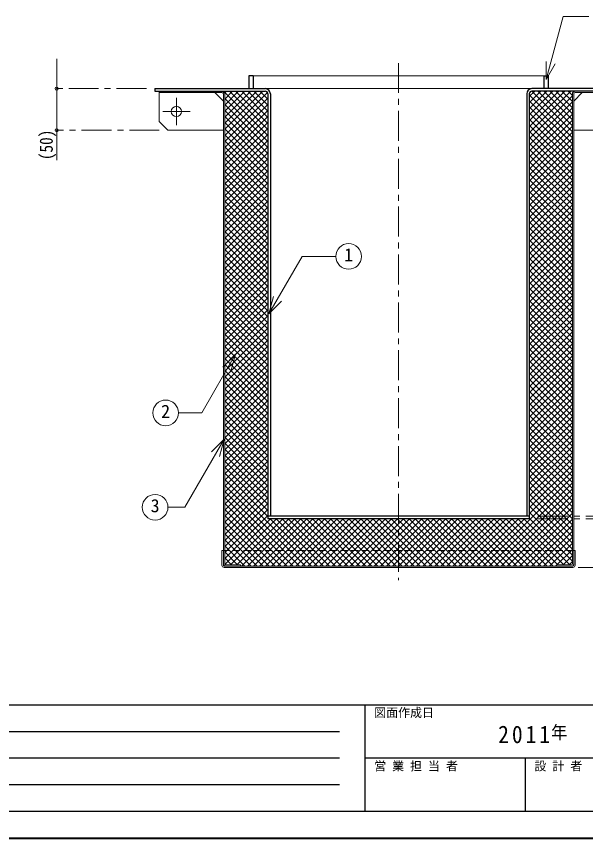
# Model space of a CAD drawing. Units: millimetres at full size, sheet at 1:7; details may follow other scales. Extents: x -1480 to 1355, y -979 to 988.
# Drawn here: x -509 to 157, y -979 to -18 of the extents above; entities that cross this region are included whole.
import ezdxf
from ezdxf.enums import TextEntityAlignment as Align

# ---------------------------------------------------------------- set-up
doc = ezdxf.new("R2010")
doc.units = ezdxf.units.MM
doc.header["$LTSCALE"] = 7
doc.header["$PDMODE"] = 32
doc.header["$PDSIZE"] = 3.5
doc.linetypes.add('CHAIN1', pattern=[8, 5, -1, 1, -1])
doc.linetypes.add('DASHED1', pattern=[1.8, 1.2, -0.6])
doc.layers.add('0-0_ﾚｲﾔ1', color=4, linetype='Continuous', lineweight=9)
doc.styles.add('ＭＳ ゴシック', font='')
doc.styles.get('ＭＳ ゴシック').set_extended_font_data('MS Gothic')

msp = doc.modelspace()

# ---------------------------------------------------------------- linework, layer by layer
at = {"layer": '0-0_ﾚｲﾔ1', "color": 7, "lineweight": 18}
for p, q in [((110.523, -91.151), (130.234, -17.588)), ((160.403, -17.588), (130.234, -17.588)), ((110.523, -91.151), (110.523, -70.151)), ((110.523, -91.151), (121.023, -72.965)), ((-267.245, -108.245), (-267.245, -659.445)), ((-265.645, -657.845), (-265.645, -108.245)), ((141.155, -657.845), (141.155, -108.245)), ((142.755, -108.245), (142.755, -659.445)), ((-214.015, -365.462), (-175.211, -298.252)), ((-135.643, -298.252), (-175.211, -298.252)), ((-214.015, -365.462), (-208.579, -345.178)), ((-214.015, -365.462), (-199.165, -350.613)), ((-252.911, -412.723), (-267.76, -427.572)), ((-252.911, -412.723), (-258.346, -433.007)), ((-266.399, -511.834), (-281.248, -526.683)), ((-266.399, -511.834), (-271.834, -532.118)), ((-268.845, -659.445), (-268.845, -642.045)), ((-267.245, -642.045), (-268.845, -642.045)), ((142.755, -642.045), (144.355, -642.045)), ((144.355, -659.445), (144.355, -642.045)), ((-266.245, -660.445), (141.755, -660.445)), ((-266.245, -662.045), (141.755, -662.045))]:
    msp.add_line(p, q, dxfattribs=at)
at = {"layer": '0-0_ﾚｲﾔ1'}
for p, q in [((-462.245, -67.045), (-462.245, -185.645)), ((107.755, -87.045), (-232.245, -87.045)), ((-267.022, -105.045), (-215.245, -156.822)), ((-265.785, -107.309), (-263.521, -105.045)), ((-265.645, -149.596), (-221.095, -105.045)), ((-265.645, -142.525), (-228.166, -105.045)), ((-265.645, -135.454), (-235.237, -105.045)), ((-265.645, -128.383), (-242.308, -105.045)), ((-265.645, -121.311), (-249.379, -105.045)), ((-265.645, -114.24), (-256.45, -105.045)), ((-259.951, -105.045), (-215.245, -149.751)), ((-252.88, -105.045), (-215.245, -142.68)), ((-245.809, -105.045), (-215.245, -135.609)), ((-238.738, -105.045), (-215.245, -128.538)), ((-231.667, -105.045), (-215.245, -121.467)), ((-224.596, -105.045), (-215.245, -114.396)), ((-218.245, -102.045), (93.755, -102.045)), ((-217.404, -105.166), (-215.366, -107.205)), ((90.755, -153.82), (139.529, -105.045)), ((90.755, -146.749), (132.458, -105.045)), ((90.755, -139.678), (125.387, -105.045)), ((90.755, -132.607), (118.316, -105.045)), ((90.755, -125.536), (111.245, -105.045)), ((90.755, -118.465), (104.174, -105.045)), ((90.755, -111.394), (97.103, -105.045)), ((93.606, -105.049), (141.155, -152.598)), ((100.673, -105.045), (141.155, -145.527)), ((107.745, -105.045), (141.155, -138.456)), ((114.816, -105.045), (141.155, -131.385)), ((121.887, -105.045), (141.155, -124.314)), ((128.958, -105.045), (141.155, -117.243)), ((136.029, -105.045), (141.155, -110.171)), ((143.1, -105.045), (143.284, -105.23)), ((-342.245, -106.645), (-342.245, -140.645)), ((-277.245, -106.645), (-267.245, -116.645)), ((-265.645, -156.667), (-215.603, -106.625)), ((-265.645, -163.738), (-215.245, -113.338)), ((-265.645, -113.493), (-215.245, -163.893)), ((90.755, -109.269), (141.155, -159.669)), ((90.755, -160.891), (141.155, -110.491)), ((152.755, -106.645), (142.755, -116.645)), ((-265.645, -170.809), (-215.245, -120.409)), ((-265.645, -120.564), (-215.245, -170.964)), ((90.755, -116.34), (141.155, -166.74)), ((90.755, -167.962), (141.155, -117.562)), ((90.755, -123.411), (141.155, -173.811)), ((90.755, -175.033), (141.155, -124.633)), ((-265.645, -177.88), (-215.245, -127.48)), ((-265.645, -127.636), (-215.245, -178.036)), ((-265.645, -184.951), (-215.245, -134.551)), ((90.755, -130.482), (141.155, -180.882)), ((90.755, -182.104), (141.155, -131.704)), ((-342.245, -140.645), (-332.245, -150.645)), ((-265.645, -134.707), (-215.245, -185.107)), ((-265.645, -192.022), (-215.245, -141.622)), ((-265.645, -141.778), (-215.245, -192.178)), ((90.755, -137.553), (141.155, -187.953)), ((90.755, -189.176), (141.155, -138.776)), ((-332.245, -150.645), (-267.245, -150.645)), ((-265.645, -199.093), (-215.245, -148.693)), ((-265.645, -148.849), (-215.245, -199.249)), ((90.755, -144.624), (141.155, -195.024)), ((90.755, -196.247), (141.155, -145.847)), ((90.755, -151.695), (141.155, -202.095)), ((90.755, -203.318), (141.155, -152.918)), ((207.755, -150.645), (142.755, -150.645)), ((-265.645, -206.164), (-215.245, -155.764)), ((-265.645, -155.92), (-215.245, -206.32)), ((-265.645, -213.235), (-215.245, -162.835)), ((-265.645, -162.991), (-215.245, -213.391)), ((90.755, -158.766), (141.155, -209.166)), ((90.755, -210.389), (141.155, -159.989)), ((-265.645, -220.306), (-215.245, -169.906)), ((-265.645, -170.062), (-215.245, -220.462)), ((90.755, -165.837), (141.155, -216.237)), ((90.755, -217.46), (141.155, -167.06)), ((90.755, -172.909), (141.155, -223.309)), ((-265.645, -227.377), (-215.245, -176.977)), ((-265.645, -177.133), (-215.245, -227.533)), ((90.755, -224.531), (141.155, -174.131)), ((90.755, -179.98), (141.155, -230.38)), ((90.755, -231.602), (141.155, -181.202)), ((-265.645, -234.449), (-215.245, -184.049)), ((-265.645, -184.204), (-215.245, -234.604)), ((-265.645, -241.52), (-215.245, -191.12)), ((-265.645, -191.275), (-215.245, -241.675)), ((90.755, -187.051), (141.155, -237.451)), ((90.755, -238.673), (141.155, -188.273)), ((-265.645, -248.591), (-215.245, -198.191)), ((-265.645, -198.346), (-215.245, -248.746)), ((90.755, -194.122), (141.155, -244.522)), ((90.755, -245.744), (141.155, -195.344)), ((90.755, -201.193), (141.155, -251.593)), ((-265.645, -255.662), (-215.245, -205.262)), ((-265.645, -205.417), (-215.245, -255.817)), ((90.755, -252.815), (141.155, -202.415)), ((90.755, -208.264), (141.155, -258.664)), ((90.755, -259.886), (141.155, -209.486)), ((-265.645, -262.733), (-215.245, -212.333)), ((-265.645, -212.488), (-215.245, -262.888)), ((-265.645, -269.804), (-215.245, -219.404)), ((-265.645, -219.559), (-215.245, -269.959)), ((90.755, -215.335), (141.155, -265.735)), ((90.755, -266.957), (141.155, -216.557)), ((-265.645, -276.875), (-215.245, -226.475)), ((-265.645, -226.63), (-215.245, -277.03)), ((90.755, -222.406), (141.155, -272.806)), ((90.755, -274.028), (141.155, -223.628)), ((90.755, -229.477), (141.155, -279.877)), ((90.755, -281.099), (141.155, -230.699)), ((-265.645, -283.946), (-215.245, -233.546)), ((-265.645, -233.702), (-215.245, -284.102)), ((90.755, -236.548), (141.155, -286.948)), ((90.755, -288.17), (141.155, -237.77)), ((-265.645, -291.017), (-215.245, -240.617)), ((-265.645, -240.773), (-215.245, -291.173)), ((-265.645, -298.088), (-215.245, -247.688)), ((-265.645, -247.844), (-215.245, -298.244)), ((90.755, -243.619), (141.155, -294.019)), ((90.755, -295.242), (141.155, -244.842)), ((-265.645, -305.159), (-215.245, -254.759)), ((-265.645, -254.915), (-215.245, -305.315)), ((90.755, -250.69), (141.155, -301.09)), ((90.755, -302.313), (141.155, -251.913)), ((90.755, -257.761), (141.155, -308.161)), ((90.755, -309.384), (141.155, -258.984)), ((-265.645, -312.23), (-215.245, -261.83)), ((-265.645, -261.986), (-215.245, -312.386)), ((-265.645, -319.301), (-215.245, -268.901)), ((-265.645, -269.057), (-215.245, -319.457)), ((90.755, -264.832), (141.155, -315.232)), ((90.755, -316.455), (141.155, -266.055)), ((-265.645, -326.372), (-215.245, -275.972)), ((-265.645, -276.128), (-215.245, -326.528)), ((90.755, -271.903), (141.155, -322.303)), ((90.755, -323.526), (141.155, -273.126)), ((-265.645, -333.443), (-215.245, -283.043)), ((-265.645, -283.199), (-215.245, -333.599)), ((90.755, -278.975), (141.155, -329.375)), ((90.755, -330.597), (141.155, -280.197)), ((90.755, -286.046), (141.155, -336.446)), ((90.755, -337.668), (141.155, -287.268)), ((-265.645, -340.515), (-215.245, -290.115)), ((-265.645, -290.27), (-215.245, -340.67)), ((-265.645, -347.586), (-215.245, -297.186)), ((-265.645, -297.341), (-215.245, -347.741)), ((90.755, -293.117), (141.155, -343.517)), ((90.755, -344.739), (141.155, -294.339)), ((-265.645, -354.657), (-215.245, -304.257)), ((-265.645, -304.412), (-215.245, -354.812)), ((90.755, -300.188), (141.155, -350.588)), ((90.755, -351.81), (141.155, -301.41)), ((90.755, -307.259), (141.155, -357.659)), ((-265.645, -361.728), (-215.245, -311.328)), ((-265.645, -311.483), (-215.245, -361.883)), ((90.755, -358.881), (141.155, -308.481)), ((90.755, -314.33), (141.155, -364.73)), ((90.755, -365.952), (141.155, -315.552)), ((-265.645, -368.799), (-215.245, -318.399)), ((-265.645, -318.554), (-215.245, -368.954)), ((-265.645, -375.87), (-215.245, -325.47)), ((-265.645, -325.625), (-215.245, -376.025)), ((90.755, -321.401), (141.155, -371.801)), ((90.755, -373.023), (141.155, -322.623)), ((-265.645, -382.941), (-215.245, -332.541)), ((-265.645, -332.696), (-215.245, -383.096)), ((90.755, -328.472), (141.155, -378.872)), ((90.755, -380.094), (141.155, -329.694)), ((90.755, -335.543), (141.155, -385.943)), ((-265.645, -390.012), (-215.245, -339.612)), ((-265.645, -339.768), (-215.245, -390.168)), ((90.755, -387.165), (141.155, -336.765)), ((90.755, -342.614), (141.155, -393.014)), ((90.755, -394.237), (141.155, -343.837)), ((-265.645, -397.083), (-215.245, -346.683)), ((-265.645, -346.839), (-215.245, -397.239)), ((-265.645, -404.154), (-215.245, -353.754)), ((-265.645, -353.91), (-215.245, -404.31)), ((90.755, -349.685), (141.155, -400.085)), ((90.755, -401.308), (141.155, -350.908)), ((-265.645, -411.225), (-215.245, -360.825)), ((-265.645, -360.981), (-215.245, -411.381)), ((90.755, -356.756), (141.155, -407.156)), ((90.755, -408.379), (141.155, -357.979)), ((90.755, -363.827), (141.155, -414.227)), ((90.755, -415.45), (141.155, -365.05)), ((-265.645, -418.296), (-215.245, -367.896)), ((-265.645, -368.052), (-215.245, -418.452)), ((-265.645, -425.367), (-215.245, -374.967)), ((90.755, -370.898), (141.155, -421.298)), ((90.755, -422.521), (141.155, -372.121)), ((-265.645, -375.123), (-215.245, -425.523)), ((-265.645, -432.438), (-215.245, -382.038)), ((-265.645, -382.194), (-215.245, -432.594)), ((90.755, -377.969), (141.155, -428.369)), ((90.755, -429.592), (141.155, -379.192)), ((-265.645, -439.51), (-215.245, -389.11)), ((-265.645, -389.265), (-215.245, -439.665)), ((90.755, -385.041), (141.155, -435.441)), ((90.755, -436.663), (141.155, -386.263)), ((90.755, -392.112), (141.155, -442.512)), ((90.755, -443.734), (141.155, -393.334)), ((-265.645, -446.581), (-215.245, -396.181)), ((-265.645, -396.336), (-215.245, -446.736)), ((-265.645, -453.652), (-215.245, -403.252)), ((-265.645, -403.407), (-215.245, -453.807)), ((90.755, -399.183), (141.155, -449.583)), ((90.755, -450.805), (141.155, -400.405)), ((-265.645, -460.723), (-215.245, -410.323)), ((-265.645, -410.478), (-215.245, -460.878)), ((90.755, -406.254), (141.155, -456.654)), ((90.755, -457.876), (141.155, -407.476)), ((90.755, -413.325), (141.155, -463.725)), ((-265.645, -467.794), (-215.245, -417.394)), ((-265.645, -417.549), (-215.245, -467.949)), ((90.755, -464.947), (141.155, -414.547)), ((90.755, -420.396), (141.155, -470.796)), ((90.755, -472.018), (141.155, -421.618)), ((-265.645, -474.865), (-215.245, -424.465)), ((-265.645, -424.62), (-215.245, -475.02)), ((-265.645, -481.936), (-215.245, -431.536)), ((-265.645, -431.691), (-215.245, -482.091)), ((90.755, -427.467), (141.155, -477.867)), ((90.755, -479.089), (141.155, -428.689)), ((-265.645, -489.007), (-215.245, -438.607)), ((-265.645, -438.762), (-215.245, -489.162)), ((90.755, -434.538), (141.155, -484.938)), ((90.755, -486.16), (141.155, -435.76)), ((90.755, -441.609), (141.155, -492.009)), ((-265.645, -496.078), (-215.245, -445.678)), ((-265.645, -445.834), (-215.245, -496.234)), ((90.755, -493.231), (141.155, -442.831)), ((90.755, -448.68), (141.155, -499.08)), ((90.755, -500.303), (141.155, -449.903)), ((-265.645, -503.149), (-215.245, -452.749)), ((-265.645, -452.905), (-215.245, -503.305)), ((-265.645, -510.22), (-215.245, -459.82)), ((-265.645, -459.976), (-215.245, -510.376)), ((90.755, -455.751), (141.155, -506.151)), ((90.755, -507.374), (141.155, -456.974)), ((-265.645, -517.291), (-215.245, -466.891)), ((-265.645, -467.047), (-215.245, -517.447)), ((90.755, -462.822), (141.155, -513.222)), ((90.755, -514.445), (141.155, -464.045)), ((90.755, -469.893), (141.155, -520.293)), ((-265.645, -524.362), (-215.245, -473.962)), ((-265.645, -474.118), (-215.245, -524.518)), ((90.755, -521.516), (141.155, -471.116)), ((90.755, -476.964), (141.155, -527.364)), ((90.755, -528.587), (141.155, -478.187)), ((-265.645, -531.433), (-215.245, -481.033)), ((-265.645, -481.189), (-215.245, -531.589)), ((-265.645, -538.504), (-215.245, -488.104)), ((-265.645, -488.26), (-215.245, -538.66)), ((90.755, -484.036), (141.155, -534.436)), ((90.755, -535.658), (141.155, -485.258)), ((-265.645, -545.576), (-215.245, -495.176)), ((-265.645, -495.331), (-215.245, -545.731)), ((90.755, -491.107), (141.155, -541.507)), ((90.755, -542.729), (141.155, -492.329)), ((90.755, -498.178), (141.155, -548.578)), ((90.755, -549.8), (141.155, -499.4)), ((-265.645, -552.647), (-215.245, -502.247)), ((-265.645, -502.402), (-215.245, -552.802)), ((-265.645, -559.718), (-215.245, -509.318)), ((-265.645, -509.473), (-215.245, -559.873)), ((90.755, -505.249), (141.155, -555.649)), ((90.755, -556.871), (141.155, -506.471)), ((-265.645, -566.789), (-215.245, -516.389)), ((-265.645, -516.544), (-215.245, -566.944)), ((90.755, -512.32), (141.155, -562.72)), ((90.755, -563.942), (141.155, -513.542)), ((-265.645, -573.86), (-215.245, -523.46)), ((-265.645, -523.615), (-215.245, -574.015)), ((90.755, -519.391), (141.155, -569.791)), ((90.755, -571.013), (141.155, -520.613)), ((90.755, -526.462), (141.155, -576.862)), ((90.755, -578.084), (141.155, -527.684)), ((-265.645, -580.931), (-215.245, -530.531)), ((-265.645, -530.686), (-215.245, -581.086)), ((-265.645, -588.002), (-215.245, -537.602)), ((-265.645, -537.757), (-215.245, -588.157)), ((90.755, -533.533), (141.155, -583.933)), ((90.755, -585.155), (141.155, -534.755)), ((-265.645, -595.073), (-215.245, -544.673)), ((-265.645, -544.829), (-215.245, -595.229)), ((90.755, -540.604), (141.155, -591.004)), ((90.755, -592.226), (141.155, -541.826)), ((90.755, -547.675), (141.155, -598.075)), ((-265.645, -602.144), (-215.245, -551.744)), ((-265.645, -551.9), (-215.245, -602.3)), ((36.678, -660.445), (141.155, -555.969)), ((90.755, -599.297), (141.155, -548.897)), ((90.755, -554.746), (141.155, -605.146)), ((-265.645, -609.215), (-215.245, -558.815)), ((-265.645, -558.971), (-164.17, -660.445)), ((-265.645, -616.286), (-215.245, -565.886)), ((-265.645, -566.042), (-171.241, -660.445)), ((43.749, -660.445), (141.155, -563.04)), ((90.755, -561.817), (141.155, -612.217)), ((-265.645, -623.357), (-215.245, -572.957)), ((-265.645, -573.113), (-178.313, -660.445)), ((50.82, -660.445), (141.155, -570.111)), ((90.755, -568.888), (141.155, -619.288)), ((90.755, -575.959), (141.155, -626.359)), ((-265.645, -630.428), (-215.245, -580.028)), ((-265.645, -580.184), (-185.384, -660.445)), ((57.891, -660.445), (141.155, -577.182)), ((64.962, -660.445), (141.155, -584.253)), ((90.755, -583.03), (141.155, -633.43)), ((-265.645, -637.499), (-215.245, -587.099)), ((-265.645, -587.255), (-192.455, -660.445)), ((-265.645, -644.57), (-215.245, -594.17)), ((-265.645, -594.326), (-199.526, -660.445)), ((72.033, -660.445), (141.155, -591.324)), ((90.755, -590.102), (141.155, -640.502)), ((-265.645, -651.642), (-215.245, -601.242)), ((-265.645, -601.397), (-206.597, -660.445)), ((-265.416, -658.483), (-211.978, -605.045)), ((-258.707, -658.845), (-204.907, -605.045)), ((-251.636, -658.845), (-197.836, -605.045)), ((-246.165, -660.445), (-190.765, -605.045)), ((-239.094, -660.445), (-183.694, -605.045)), ((-232.023, -660.445), (-176.623, -605.045)), ((-224.952, -660.445), (-169.552, -605.045)), ((-217.881, -660.445), (-162.481, -605.045)), ((-212.499, -605.045), (-157.099, -660.445)), ((-210.81, -660.445), (-155.41, -605.045)), ((-205.428, -605.045), (-150.028, -660.445)), ((-203.738, -660.445), (-148.338, -605.045)), ((-198.357, -605.045), (-142.957, -660.445)), ((-196.667, -660.445), (-141.267, -605.045)), ((-191.286, -605.045), (-135.886, -660.445)), ((-189.596, -660.445), (-134.196, -605.045)), ((-184.215, -605.045), (-128.815, -660.445)), ((-182.525, -660.445), (-127.125, -605.045)), ((-177.144, -605.045), (-121.744, -660.445)), ((-175.454, -660.445), (-120.054, -605.045)), ((-170.073, -605.045), (-114.673, -660.445)), ((-168.383, -660.445), (-112.983, -605.045)), ((-163.002, -605.045), (-107.602, -660.445)), ((-161.312, -660.445), (-105.912, -605.045)), ((-155.931, -605.045), (-100.531, -660.445)), ((-154.241, -660.445), (-98.841, -605.045)), ((-148.86, -605.045), (-93.46, -660.445)), ((-147.17, -660.445), (-91.77, -605.045)), ((-141.789, -605.045), (-86.389, -660.445)), ((-140.099, -660.445), (-84.699, -605.045)), ((-134.718, -605.045), (-79.318, -660.445)), ((-133.028, -660.445), (-77.628, -605.045)), ((-127.647, -605.045), (-72.247, -660.445)), ((-125.957, -660.445), (-70.557, -605.045)), ((-120.575, -605.045), (-65.175, -660.445)), ((-118.886, -660.445), (-63.486, -605.045)), ((-113.504, -605.045), (-58.104, -660.445)), ((-111.815, -660.445), (-56.415, -605.045)), ((-106.433, -605.045), (-51.033, -660.445)), ((-104.744, -660.445), (-49.344, -605.045)), ((-99.362, -605.045), (-43.962, -660.445)), ((-97.672, -660.445), (-42.272, -605.045)), ((-92.291, -605.045), (-36.891, -660.445)), ((-90.601, -660.445), (-35.201, -605.045)), ((-85.22, -605.045), (-29.82, -660.445)), ((-83.53, -660.445), (-28.13, -605.045)), ((-78.149, -605.045), (-22.749, -660.445)), ((-76.459, -660.445), (-21.059, -605.045)), ((-71.078, -605.045), (-15.678, -660.445)), ((-69.388, -660.445), (-13.988, -605.045)), ((-64.007, -605.045), (-8.607, -660.445)), ((-62.317, -660.445), (-6.917, -605.045)), ((-56.936, -605.045), (-1.536, -660.445)), ((-55.246, -660.445), (0.154, -605.045)), ((-49.865, -605.045), (5.535, -660.445)), ((-48.175, -660.445), (7.225, -605.045)), ((-42.794, -605.045), (12.606, -660.445)), ((-41.104, -660.445), (14.296, -605.045)), ((-35.723, -605.045), (19.677, -660.445)), ((-34.033, -660.445), (21.367, -605.045)), ((-28.652, -605.045), (26.748, -660.445)), ((-26.962, -660.445), (28.438, -605.045)), ((-21.581, -605.045), (33.819, -660.445)), ((-19.891, -660.445), (35.509, -605.045)), ((-14.509, -605.045), (40.891, -660.445)), ((-12.82, -660.445), (42.58, -605.045)), ((-7.438, -605.045), (47.962, -660.445)), ((-5.749, -660.445), (49.651, -605.045)), ((-0.367, -605.045), (55.033, -660.445)), ((1.322, -660.445), (56.722, -605.045)), ((6.704, -605.045), (62.104, -660.445)), ((8.394, -660.445), (63.794, -605.045)), ((13.775, -605.045), (69.175, -660.445)), ((15.465, -660.445), (70.865, -605.045)), ((20.846, -605.045), (76.246, -660.445)), ((22.536, -660.445), (77.936, -605.045)), ((27.917, -605.045), (83.317, -660.445)), ((29.607, -660.445), (85.007, -605.045)), ((34.988, -605.045), (90.388, -660.445)), ((42.059, -605.045), (97.459, -660.445)), ((49.13, -605.045), (104.53, -660.445)), ((56.201, -605.045), (111.601, -660.445)), ((63.272, -605.045), (118.672, -660.445)), ((70.343, -605.045), (124.143, -658.845)), ((77.414, -605.045), (131.214, -658.845)), ((79.104, -660.445), (141.155, -598.395)), ((84.485, -605.045), (138.285, -658.845)), ((86.175, -660.445), (141.155, -605.466)), ((90.755, -597.173), (141.155, -647.573)), ((90.755, -604.244), (141.155, -654.644)), ((-265.645, -608.468), (-213.668, -660.445)), ((93.246, -660.445), (141.155, -612.537)), ((-265.645, -615.539), (-220.739, -660.445)), ((-265.645, -622.61), (-227.81, -660.445)), ((100.317, -660.445), (141.155, -619.608)), ((-265.645, -629.681), (-234.881, -660.445)), ((107.389, -660.445), (141.155, -626.679)), ((114.46, -660.445), (141.155, -633.75)), ((-265.645, -636.752), (-241.952, -660.445)), ((-265.645, -643.823), (-250.623, -658.845)), ((123.131, -658.845), (141.155, -640.821)), ((-265.645, -650.895), (-257.694, -658.845)), ((130.202, -658.845), (141.155, -647.892)), ((-265.637, -657.974), (-264.774, -658.837)), ((121.531, -660.445), (122.755, -659.221)), ((137.273, -658.845), (141.155, -654.963))]:
    msp.add_line(p, q, dxfattribs=at)
at = {"layer": '0-0_ﾚｲﾔ1', "linetype": 'CHAIN1'}
for p, q in [((-62.245, -72.045), (-62.245, -677.045)), ((-357.245, -102.045), (-462.245, -102.045)), ((-322.245, -144.645), (-322.245, -112.645)), ((-306.245, -128.645), (-338.245, -128.645)), ((-342.245, -150.645), (-462.245, -150.645)), ((100.755, -602.045), (437.755, -602.045)), ((100.755, -605.045), (472.755, -605.045)), ((147.755, -662.045), (507.755, -662.045))]:
    msp.add_line(p, q, dxfattribs=at)
at = {"layer": '0-0_ﾚｲﾔ1', "color": 5, "lineweight": 25}
for p, q in [((-237.245, -87.045), (-237.245, -102.045)), ((-232.245, -87.045), (-237.245, -87.045)), ((-232.245, -87.045), (-232.245, -102.045)), ((107.755, -87.045), (112.755, -87.045)), ((107.755, -87.045), (107.755, -102.045)), ((112.755, -87.045), (112.755, -102.045)), ((-347.245, -102.045), (-347.245, -105.045)), ((-347.245, -102.045), (-218.245, -102.045)), ((-347.245, -105.045), (-218.245, -105.045)), ((222.755, -102.045), (93.755, -102.045)), ((222.755, -105.045), (93.755, -105.045)), ((-215.245, -108.045), (-215.245, -605.045)), ((-212.245, -108.045), (-212.245, -602.045)), ((87.755, -108.045), (87.755, -602.045)), ((90.755, -108.045), (90.755, -605.045)), ((90.755, -602.045), (-215.245, -602.045)), ((90.755, -605.045), (-215.245, -605.045))]:
    msp.add_line(p, q, dxfattribs=at)
at = {"layer": '0-0_ﾚｲﾔ1', "linetype": 'DASHED1'}
msp.add_line((142.755, -642.045), (-267.245, -642.045), dxfattribs=at)
at = {"layer": '0-0_ﾚｲﾔ1', "color": 6, "lineweight": 25}
for p, q in [((-1448.245, -822.545), (1323.755, -822.545)), ((-101.245, -947.545), (-101.245, -822.545)), ((-781.245, -853.795), (-131.245, -853.795)), ((-131.245, -885.045), (-781.245, -885.045)), ((1323.755, -885.045), (-101.245, -885.045)), ((86.255, -947.545), (86.255, -885.045)), ((-131.245, -916.295), (-781.245, -916.295)), ((1323.755, -947.545), (-1448.245, -947.545))]:
    msp.add_line(p, q, dxfattribs=at)
at = {"layer": '0-0_ﾚｲﾔ1', "color": 1, "lineweight": 40}
msp.add_line((1355.255, -979.045), (-1479.745, -979.045), dxfattribs=at)
at = {"layer": '0-0_ﾚｲﾔ1', "color": 7, "lineweight": 18}
for points in [[(-342.245, -105.045), (-342.245, -106.645), (-268.845, -106.645)], [(217.755, -105.045), (217.755, -106.645), (144.355, -106.645)], [(-252.911, -412.723), (-292.449, -481.204), (-319.775, -481.204)], [(-266.399, -511.834), (-312.447, -591.592), (-332.095, -591.592)], [(-264.645, -658.845), (-247.245, -658.845), (-247.245, -660.445)], [(140.155, -658.845), (122.755, -658.845), (122.755, -660.445)]]:
    msp.add_lwpolyline(points, dxfattribs=at)
at = {"layer": '0-0_ﾚｲﾔ1'}
msp.add_circle((-322.245, -128.645), 6, dxfattribs=at)
at = {"layer": '0-0_ﾚｲﾔ1', "color": 7, "lineweight": 18}
for centre in [(-120.643, -298.252), (-334.775, -481.204), (-347.095, -591.592)]:
    msp.add_circle(centre, 15, dxfattribs=at)
for centre, radius, start, end in [((-268.845, -108.245), 3.2, 0, 90), ((144.355, -108.245), 3.2, 90, 180), ((-268.845, -108.245), 1.6, 0, 90), ((144.355, -108.245), 1.6, 90, 180), ((-266.245, -659.445), 2.6, 180, 270), ((-264.645, -657.845), 2.6, 180, 270), ((-266.245, -659.445), 1, 180, 270), ((-264.645, -657.845), 1, 180, 270), ((140.155, -657.845), 1, 270, 0), ((140.155, -657.845), 2.6, 270, 0), ((141.755, -659.445), 2.6, 270, 0), ((141.755, -659.445), 1, 270, 0)]:
    msp.add_arc(centre, radius, start, end, dxfattribs=at)
at = {"layer": '0-0_ﾚｲﾔ1', "color": 5, "lineweight": 25}
for centre, radius, start, end in [((-218.245, -108.045), 6, 0, 90), ((-218.245, -108.045), 3, 0, 90), ((93.755, -108.045), 6, 90, 180), ((93.755, -108.045), 3, 90, 180)]:
    msp.add_arc(centre, radius, start, end, dxfattribs=at)
at = {"layer": '0-0_ﾚｲﾔ1'}
for p in [(-462.245, -102.045), (-462.245, -150.645)]:
    msp.add_point(p, dxfattribs=at)

# ---------------------------------------------------------------- texts
at = {"layer": '0-0_ﾚｲﾔ1', "color": 7, "style": 'ＭＳ ゴシック', "width": 0.85}
msp.add_text('(50)', height=15.4, rotation=90, dxfattribs=at).set_placement((-462.245, -185.645), align=Align.BOTTOM_LEFT)
at = {"layer": '0-0_ﾚｲﾔ1', "color": 7, "style": 'ＭＳ ゴシック'}
for s, height, p in [('1', 15.4, (-125.893, -308.752)), ('2', 15.4, (-340.025, -491.704)), ('3', 15.4, (-352.345, -602.092)), ('図面作成日', 10.26, (-90.745, -840.045)), ('営 業 担 当 者', 10.26, (-90.745, -902.545)), ('設 計 者', 10.26, (96.755, -902.545))]:
    msp.add_text(s, height=height, dxfattribs=at).set_placement(p, align=Align.BOTTOM_LEFT)
at = {"layer": '0-0_ﾚｲﾔ1', "color": 7, "attachment_point": 7, "style": 'ＭＳ ゴシック'}
for s, insert, char_height in [('\\T1.27;\\W0.9;年\\~\\~\\~月\\~\\~\\~日', (116.255, -864.295), 15.4), ('\\T1.28;\\W0.9;2011', (54.305, -867.795), 20.53)]:
    msp.add_mtext(s, dxfattribs=dict(at, insert=insert, char_height=char_height))

doc.saveas('drawing.dxf')
